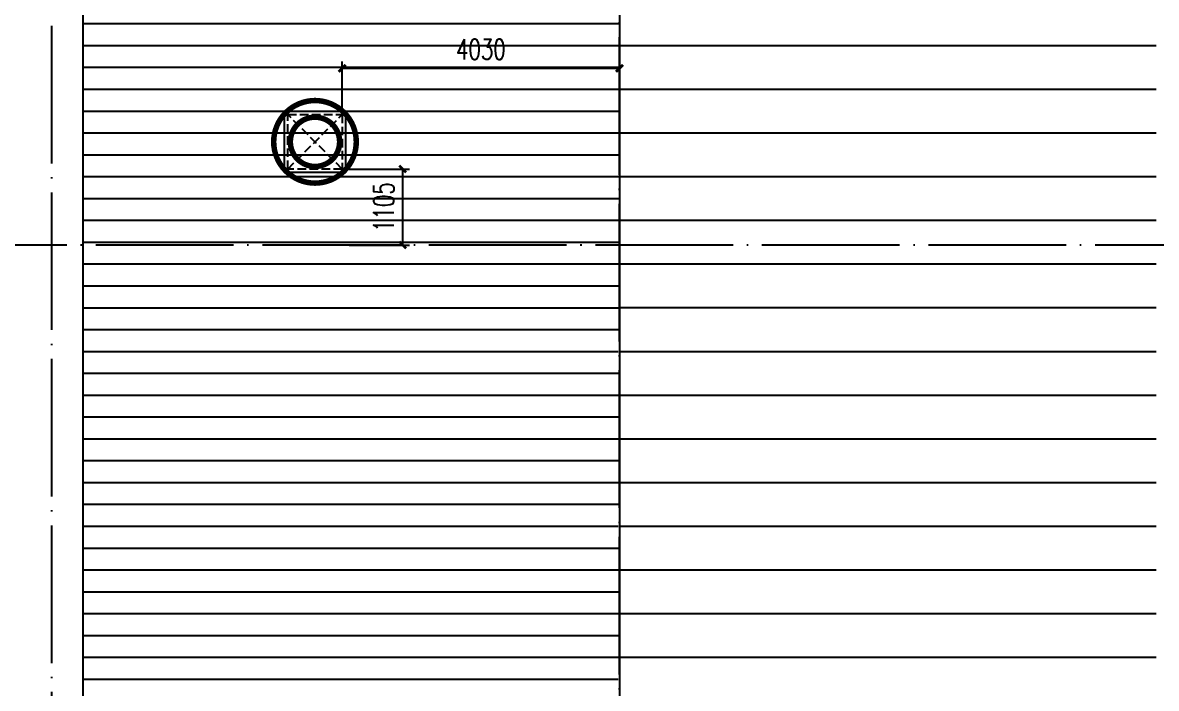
# Model space of a CAD drawing. Extents: x -555607 to 460190, y 498714 to 1664455.
# Drawn here: x 272623 to 289096, y 798379 to 808051 of the extents above; entities that cross this region are included whole.
import ezdxf

# ---------------------------------------------------------------- set-up
doc = ezdxf.new("R2010")
doc.units = 0
doc.header["$LTSCALE"] = 1000
doc.header["$MEASUREMENT"] = 0
doc.linetypes.add('DASH', pattern=[0.35, 0.25, -0.1])
doc.linetypes.add('DOTE', pattern=[2.42, 2, -0.2, 0.02, -0.2])
doc.layers.get('Defpoints').update_dxf_attribs({"color": 210})
for name, color, linetype in [('A-AXIS-DOTE', 14, 'DOTE'), ('A-AXIS-DP', 126, 'Continuous'), ('A-HATCH-2', 251, 'Continuous'), ('A-LIN-V', 9, 'Continuous'), ('A-SFCE', 30, 'Continuous'), ('暖通', 7, 'Continuous')]:
    doc.layers.add(name, color=color, linetype=linetype)
doc.styles.add('_TCH_DIM_T3', font='SIMPLEX', dxfattribs={"width": 0.705882, "bigfont": 'GBCBIG'})
doc.dimstyles.new('_TCH_ARCH&&100', dxfattribs={"dimtxt": 297.5, "dimasz": 100, "dimexe": 100, "dimexo": 100, "dimgap": 126.25, "dimtad": 1, "dimdec": 0, "dimzin": 0, "dimdsep": 46, "dimtxsty": '_TCH_DIM_T3', "dimblk": 'ARCHTICK', "dimcen": 0.09, "dimclrt": 7, "dimazin": 2, "dimtfac": 1, "dimtdec": 0, "dimtix": 1, "dimtmove": 2, "dimatfit": 3, "dimfxl": 100, "dimtolj": 1, "dimtzin": 0, "dimarcsym": 0})

# ---------------------------------------------------------------- blocks, each defined once
blk = doc.blocks.new('fengji')
at = {"layer": '暖通', "color": 7, "linetype": 'DASH', "ltscale": 0.5}
for p, q in [((-395, 395), (395, -395)), ((395, 395), (-395, -395))]:
    blk.add_line(p, q, dxfattribs=at)
at = {"layer": '暖通', "color": 7, "const_width": 79.8}
for points in [[(0, -600, -1), (0, 600, -1)], [(0, -600, 1), (0, 600, 1)]]:
    blk.add_lwpolyline(points, format="xyb", dxfattribs=at)
at = {"layer": '暖通', "color": 7, "ltscale": 0.5}
blk.add_lwpolyline([(-445, 445), (445, 445), (445, -445), (-445, -445)], close=True, dxfattribs=at)
at = {"layer": '暖通', "color": 7, "linetype": 'DASH', "const_width": 79.8}
for points in [[(0, -358, -1), (0, 358, -1)], [(0, -358, 1), (0, 358, 1)]]:
    blk.add_lwpolyline(points, format="xyb", dxfattribs=at)
at = {"layer": '暖通', "color": 7, "linetype": 'DASH', "ltscale": 0.5}
blk.add_lwpolyline([(-395, 395), (395, 395), (395, -395), (-395, -395)], close=True, dxfattribs=at)
blk = doc.blocks.new('_ArchTick')
at = {"color": 0, "linetype": 'ByBlock', "const_width": 0.4}
blk.add_lwpolyline([(-0.5, -0.5), (0.5, 0.5)], dxfattribs=at)
blk = doc.blocks.new('*D647')
at = {"layer": 'A-AXIS-DP', "color": 0, "lineweight": -2, "transparency": 16777216}
for p, q in [((277266, 806805), (277266, 807488)), ((281296, 806805), (281296, 807488)), ((277266, 807388), (281296, 807388))]:
    blk.add_line(p, q, dxfattribs=at)
at = {"layer": 'Defpoints', "color": 0, "transparency": 16777216}
for p in [(281296, 807388), (277266, 806705), (281296, 806705)]:
    blk.add_point(p, dxfattribs=at)
at = {"layer": 'A-AXIS-DP', "color": 0, "lineweight": -2, "transparency": 16777216, "xscale": 100, "yscale": 100, "zscale": 100, "rotation": 180}
blk.add_blockref('_ArchTick', (277266, 807388), dxfattribs=at)
at = {"layer": 'A-AXIS-DP', "color": 0, "lineweight": -2, "transparency": 16777216, "xscale": 100, "yscale": 100, "zscale": 100}
blk.add_blockref('_ArchTick', (281296, 807388), dxfattribs=at)
at = {"layer": 'A-AXIS-DP', "color": 7, "transparency": 16777216, "insert": (279281, 807663), "char_height": 297.5, "attachment_point": 5, "style": '_TCH_DIM_T3'}
blk.add_mtext('\\A1;4030', dxfattribs=at)
blk = doc.blocks.new('*D648')
at = {"layer": 'A-AXIS-DP', "color": 0, "lineweight": -2, "transparency": 16777216}
for p, q in [((277366, 805925), (278245, 805925)), ((278145, 804820), (278145, 805925)), ((277366, 804820), (278245, 804820))]:
    blk.add_line(p, q, dxfattribs=at)
at = {"layer": 'Defpoints', "color": 0, "transparency": 16777216}
for p in [(277266, 805925), (278145, 805925), (277266, 804820)]:
    blk.add_point(p, dxfattribs=at)
at = {"layer": 'A-AXIS-DP', "color": 0, "lineweight": -2, "transparency": 16777216, "xscale": 100, "yscale": 100, "zscale": 100}
for p, rotation in [((278145, 805925), 90), ((278145, 804820), 270)]:
    blk.add_blockref('_ArchTick', p, dxfattribs=dict(at, rotation=rotation))
at = {"layer": 'A-AXIS-DP', "color": 7, "transparency": 16777216, "insert": (277870, 805372), "char_height": 297.5, "attachment_point": 5, "rotation": 90, "style": '_TCH_DIM_T3'}
blk.add_mtext('\\A1;1105', dxfattribs=at)
blk = doc.blocks.new('2312321321')
at = {"layer": '暖通', "rotation": 180}
blk.add_blockref('fengji', (276870.8, 806320), dxfattribs=at)
at = {"layer": 'A-AXIS-DP'}
for p1, p2, distance, picture, middle in [((277265.8, 806705), (281295.8, 806705), 682.9, '*D647', (279280.8, 807662.9)), ((277265.8, 804820), (277265.8, 805925), -879.2, '*D648', (277870, 805372.5))]:
    dim = blk.add_aligned_dim(p1=p1, p2=p2, distance=distance, dimstyle='_TCH_ARCH&&100', dxfattribs=at)
    dim.commit()
    dim.dimension.update_dxf_attribs({"geometry": picture, "text_midpoint": middle})

msp = doc.modelspace()

# ---------------------------------------------------------------- hatches: boundary and pattern name
at = {"layer": 'A-HATCH-2'}
h = msp.add_hatch(dxfattribs=at)
h.set_pattern_fill('ANSI31', color=250, scale=200, angle=135)
h.set_pattern_definition([(180, (0, 0), (-3e-14, -317.5), [])])
h.paths.add_polyline_path([(273495.8, 832220), (281295.8, 832220), (281295.8, 830430), (281241, 746374.3), (281295.8, 741420), (273495.8, 741420)])
h = msp.add_hatch(dxfattribs=at)
h.set_pattern_fill('ANSI31', color=250, scale=400, angle=135)
h.set_pattern_definition([(180, (0, 0), (-6e-14, -635), [])])
h.paths.add_polyline_path([(289095.8, 832220), (281295.8, 832220), (281295.8, 830430), (281350.6, 746374.3), (281295.8, 741420), (289095.8, 741420)])

# ---------------------------------------------------------------- linework, layer by layer
at = {"layer": 'A-AXIS-DOTE', "color": 250}
for p, q in [((273045.8, 735826.1), (273045.8, 841482.3)), ((281295.8, 735660), (281295.8, 841482.3)), ((355545.8, 804820), (237953.6, 804820))]:
    msp.add_line(p, q, dxfattribs=at)
at = {"layer": 'A-LIN-V', "color": 8}
msp.add_lwpolyline([(273495.8, 832220), (273495.8, 741420)], dxfattribs=at)
at = {"layer": 'A-SFCE', "color": 8}
msp.add_line((281295.8, 832220), (281295.8, 741420), dxfattribs=at)

# ---------------------------------------------------------------- block references
at = {"layer": '暖通', "color": 7}
msp.add_blockref('2312321321', (0, 0), dxfattribs=at)

doc.saveas('drawing.dxf')
